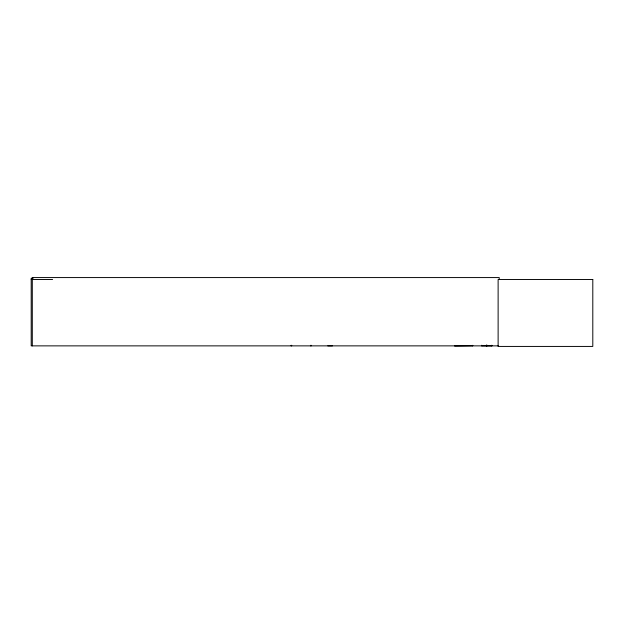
<?xml version="1.0" encoding="UTF-8"?>
<svg xmlns="http://www.w3.org/2000/svg" width="624" height="624" viewBox="0 0 624 624"><rect width="100%" height="100%" fill="white"/><g stroke="black" fill="none" stroke-linecap="round" stroke-linejoin="round"><path stroke-width="0.94" d="M491.798 345.844L491.806 345.314M454.529 345.852L472.711 345.571L454.584 345.571M472.657 345.852L472.657 345.337M33.15 278.273L31.2 278.273L31.2 345.868L498.248 345.868M31.2 279.529L52.603 279.529M454.529 345.704L472.711 345.704M481.876 345.797L481.876 345.314M499.223 279.529L499.223 277.571L32.3 277.571L32.3 345.868M491.915 345.314L491.915 345.868L481.767 345.844L481.767 345.314M486.97 345.173L486.97 345.868M486.712 345.173L486.712 345.868M486.626 345.173L486.626 345.868M332.428 345.868L327.811 345.868M311.197 345.314L311.197 345.868M310.643 345.314L310.643 345.868M291.689 345.314L291.689 345.868M291.127 345.314L291.127 345.868M592.8 279.529L498.124 279.529L498.124 346.429L592.8 346.429L592.8 279.529"/></g></svg>
